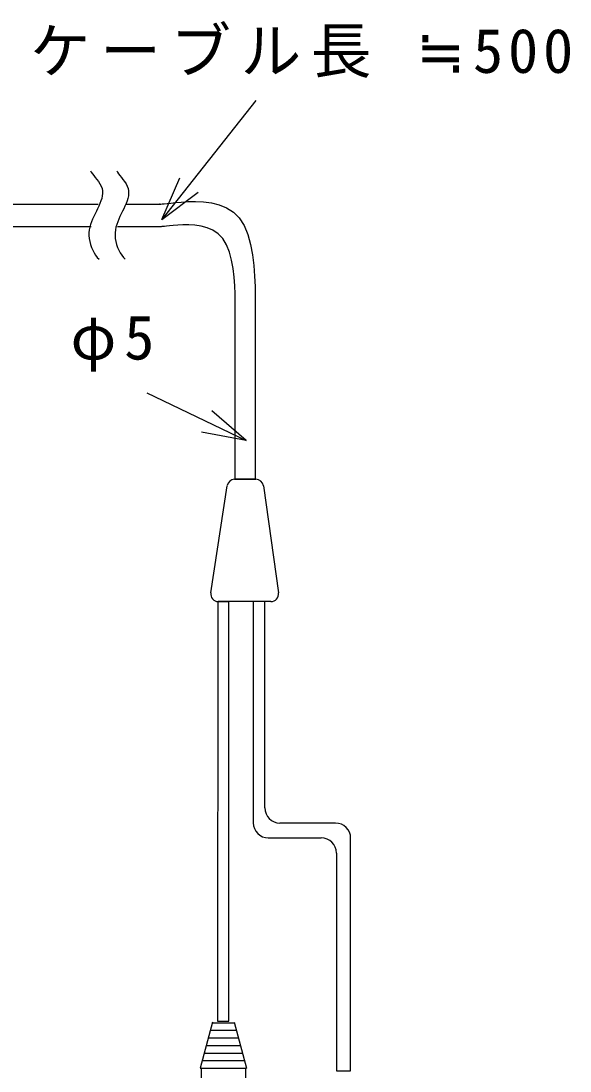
# Model space of a CAD drawing. Units: millimetres on the paper. Extents: x -142 to 142, y -95 to 95.
# Drawn here: x -18 to 18.3, y -25 to 44.4 of the extents above; entities that cross this region are included whole.
import ezdxf

# ---------------------------------------------------------------- set-up
doc = ezdxf.new("R2010")
doc.units = ezdxf.units.MM
doc.layers.add('0-0_0', color=7, linetype='Continuous')
doc.styles.add('ＭＳ ゴシック', font='')
doc.styles.get('ＭＳ ゴシック').set_extended_font_data('MS Gothic')

msp = doc.modelspace()

# ---------------------------------------------------------------- linework, layer by layer
at = {"layer": '0-0_0'}
for p, q in [((-2.447, 39.179), (-8.667, 31.32)), ((-8.667, 31.32), (-7.477, 34.074)), ((-8.667, 31.32), (-6.259, 33.11)), ((-9.648, 19.848), (-3.076, 16.718)), ((-3.076, 16.718), (-5.358, 18.665)), ((-3.076, 16.718), (-6.026, 17.263)), ((-3.842, 14.149), (-2.437, 14.149)), ((-5.418, 6.639), (-4.336, 13.724)), ((-1.941, 13.718), (-0.95, 6.633)), ((-1.445, 6.063), (-4.924, 6.063)), ((-2.612, 6.063), (-2.612, -8.55)), ((-1.848, -7.569), (-1.848, 6.063)), ((2.826, -8.569), (-0.848, -8.569)), ((-1.628, -9.547), (1.881, -9.55)), ((3.826, -24.949), (3.826, -9.569)), ((-5.306, -21.732), (-6.125, -24.764)), ((-5.314, -21.764), (-3.869, -21.764)), ((-3.877, -21.732), (-3.058, -24.764)), ((-5.584, -22.764), (-3.598, -22.764)), ((-5.449, -22.264), (-3.733, -22.264)), ((-5.72, -23.264), (-3.463, -23.264)), ((-5.99, -24.264), (-3.193, -24.264)), ((-5.855, -23.764), (-3.328, -23.764)), ((-6.125, -24.764), (-3.058, -24.764))]:
    msp.add_line(p, q, dxfattribs=at)
for points in [[(-13.365, 34.52), (-13.317, 34.43), (-13.245, 34.327), (-13.155, 34.213), (-13.053, 34.089), (-12.947, 33.957), (-12.844, 33.817), (-12.749, 33.67), (-12.669, 33.518), (-12.611, 33.361), (-12.581, 33.202), (-12.576, 33.039), (-12.593, 32.875), (-12.629, 32.708), (-12.681, 32.539), (-12.746, 32.369), (-12.821, 32.198), (-12.902, 32.026), (-12.986, 31.854), (-13.07, 31.681), (-13.152, 31.508), (-13.23, 31.335), (-13.3, 31.159), (-13.362, 30.982), (-13.413, 30.803), (-13.45, 30.62), (-13.471, 30.434), (-13.475, 30.244), (-13.458, 30.051), (-13.424, 29.856), (-13.372, 29.662), (-13.306, 29.472), (-13.226, 29.289), (-13.134, 29.115), (-13.033, 28.954), (-12.923, 28.808), (-12.807, 28.68)], [(-11.641, 34.52), (-11.593, 34.43), (-11.521, 34.327), (-11.431, 34.213), (-11.33, 34.089), (-11.224, 33.957), (-11.119, 33.817), (-11.024, 33.67), (-10.944, 33.518), (-10.886, 33.361), (-10.856, 33.202), (-10.85, 33.039), (-10.867, 32.875), (-10.904, 32.708), (-10.956, 32.539), (-11.021, 32.369), (-11.096, 32.198), (-11.177, 32.026), (-11.261, 31.854), (-11.345, 31.681), (-11.427, 31.508), (-11.504, 31.335), (-11.575, 31.159), (-11.637, 30.982), (-11.687, 30.803), (-11.724, 30.62), (-11.746, 30.434), (-11.749, 30.244), (-11.733, 30.051), (-11.698, 29.856), (-11.647, 29.662), (-11.58, 29.472), (-11.5, 29.289), (-11.409, 29.115), (-11.308, 28.954), (-11.198, 28.808), (-11.083, 28.68)], [(-19.064, 32.318), (-18.622, 32.318), (-18.111, 32.318), (-17.534, 32.318), (-16.895, 32.318), (-16.196, 32.318), (-15.441, 32.318), (-14.634, 32.318), (-13.776, 32.318), (-12.873, 32.318)], [(-11.044, 32.318), (-10.337, 32.318), (-9.792, 32.318), (-9.389, 32.318), (-9.107, 32.318), (-8.925, 32.318), (-8.823, 32.318), (-8.78, 32.318), (-8.774, 32.318), (-8.786, 32.318), (-8.797, 32.318), (-8.805, 32.318), (-8.811, 32.318), (-8.815, 32.318), (-8.816, 32.318), (-8.816, 32.318), (-8.816, 32.318), (-8.814, 32.318), (-8.813, 32.318), (-8.81, 32.318), (-8.799, 32.319), (-8.771, 32.322), (-8.717, 32.327), (-8.628, 32.336), (-8.497, 32.35), (-8.313, 32.368), (-8.068, 32.393), (-7.755, 32.425), (-7.367, 32.462), (-6.919, 32.494), (-6.427, 32.506), (-5.909, 32.485), (-5.383, 32.418), (-4.865, 32.291), (-4.374, 32.089), (-3.925, 31.801), (-3.538, 31.411), (-3.224, 30.913), (-2.98, 30.324), (-2.796, 29.67)], [(-13.318, 30.832), (-13.454, 30.832), (-13.829, 30.832), (-14.394, 30.832), (-15.103, 30.832), (-15.906, 30.832), (-16.755, 30.832), (-17.603, 30.832), (-18.401, 30.832), (-19.1, 30.832)], [(-8.758, 30.832), (-8.794, 30.832), (-8.854, 30.832), (-8.944, 30.832), (-9.069, 30.832), (-9.235, 30.832), (-9.448, 30.832), (-9.71, 30.832), (-10.008, 30.832), (-10.324, 30.832), (-10.639, 30.832), (-10.937, 30.832), (-11.199, 30.832), (-11.409, 30.832), (-11.547, 30.832), (-11.597, 30.832)], [(-3.804, 22.616), (-3.804, 23.121), (-3.804, 23.525), (-3.804, 23.85), (-3.804, 24.121), (-3.804, 24.359), (-3.804, 24.59), (-3.804, 24.837), (-3.804, 25.123), (-3.804, 25.471), (-3.805, 25.898), (-3.813, 26.392), (-3.834, 26.932), (-3.876, 27.499), (-3.945, 28.073), (-4.047, 28.634), (-4.19, 29.163), (-4.381, 29.64), (-4.625, 30.045), (-4.927, 30.363), (-5.276, 30.6), (-5.659, 30.768), (-6.063, 30.876), (-6.473, 30.936), (-6.876, 30.958), (-7.259, 30.953), (-7.608, 30.933), (-7.91, 30.907), (-8.155, 30.884), (-8.345, 30.867), (-8.488, 30.854), (-8.591, 30.845), (-8.659, 30.838), (-8.701, 30.834), (-8.723, 30.832), (-8.73, 30.832), (-8.732, 30.832), (-8.733, 30.832), (-8.739, 30.832), (-8.758, 30.832)], [(-2.796, 29.67), (-2.664, 28.976), (-2.576, 28.265), (-2.523, 27.562), (-2.495, 26.892), (-2.485, 26.28), (-2.484, 25.751), (-2.484, 25.319), (-2.484, 24.969), (-2.484, 24.673), (-2.484, 24.407), (-2.484, 24.145), (-2.484, 23.861), (-2.484, 23.528), (-2.484, 23.122), (-2.484, 22.617), (-2.484, 21.994), (-2.484, 21.275), (-2.484, 20.486), (-2.484, 19.655), (-2.484, 18.81), (-2.484, 17.979), (-2.484, 17.19), (-2.484, 16.47), (-2.484, 15.848), (-2.484, 15.344), (-2.484, 14.952), (-2.484, 14.657), (-2.484, 14.446), (-2.484, 14.304), (-2.484, 14.218), (-2.484, 14.174), (-2.484, 14.158), (-2.484, 14.156), (-2.484, 14.156), (-2.486, 14.156), (-2.492, 14.156), (-2.503, 14.156), (-2.521, 14.156), (-2.549, 14.156)], [(-2.549, 14.156), (-2.587, 14.156), (-2.638, 14.155), (-2.704, 14.155), (-2.784, 14.155), (-2.878, 14.155), (-2.981, 14.155), (-3.089, 14.154), (-3.199, 14.154), (-3.307, 14.154), (-3.409, 14.154), (-3.503, 14.153), (-3.584, 14.153), (-3.649, 14.153), (-3.7, 14.153), (-3.739, 14.153), (-3.766, 14.153), (-3.784, 14.153), (-3.796, 14.153), (-3.801, 14.153), (-3.803, 14.153), (-3.804, 14.153), (-3.804, 14.155), (-3.804, 14.171), (-3.804, 14.215), (-3.804, 14.301), (-3.804, 14.443), (-3.804, 14.654), (-3.804, 14.949), (-3.804, 15.342), (-3.804, 15.845), (-3.804, 16.468), (-3.804, 17.187), (-3.804, 17.977), (-3.804, 18.808), (-3.804, 19.653), (-3.804, 20.485), (-3.804, 21.274), (-3.804, 21.994), (-3.804, 22.616)], [(2.881, -10.55), (2.881, -24.951), (3.827, -24.949)]]:
    msp.add_lwpolyline(points, dxfattribs=at)
for points in [[(-4.98, -21.67), (-4.223, -21.67), (-4.221, 6.051), (-4.963, 6.057)], [(-6.04, -24.764), (-3.133, -24.764), (-3.133, -26.134), (-6.04, -26.134)]]:
    msp.add_lwpolyline(points, close=True, dxfattribs=at)
for centre, radius, start, end in [((-3.842, 13.649), 0.5, 90, 171.31554), ((-2.437, 13.649), 0.5, 7.96461, 90), ((-4.924, 6.563), 0.5, 171.31554, 270), ((-1.445, 6.563), 0.5, 270, 7.96461), ((-0.848, -7.569), 1, 180, 270), ((-1.612, -8.55), 1, 180, 270), ((2.826, -9.569), 1, 0, 90), ((1.881, -10.55), 1, 0, 90)]:
    msp.add_arc(centre, radius, start, end, dxfattribs=at)

# ---------------------------------------------------------------- texts
at = {"layer": '0-0_0', "char_height": 2.933, "attachment_point": 7, "style": 'ＭＳ ゴシック'}
for s, insert in [('\\T1.16;ケーブル長\\~≒500', (-17.365, 40.667)), ('\\T1.17;φ5', (-14.694, 21.26))]:
    msp.add_mtext(s, dxfattribs=dict(at, insert=insert))

doc.saveas('drawing.dxf')
